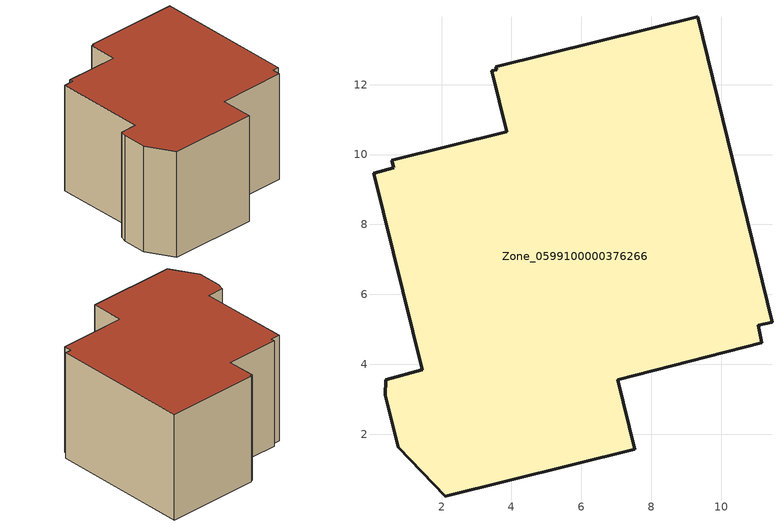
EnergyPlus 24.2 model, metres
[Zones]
Zone_0599100000376266
 floor ground (C_G): 0.41,3.56 1.44,3.84 0.05,9.47 0.63,9.63 0.58,9.83 3.87,10.65 3.44,12.39 3.58,12.42 3.56,12.51 9.32,13.94 11.45,5.2 11.05,5.11 11.17,4.62 7.04,3.56 7.53,1.57 2.1,0.23 0.76,1.63 0.39,3.11 z0
 wall outside (C_F): 3.58,12.42 3.44,12.39 3.87,10.65 0.58,9.83 0.63,9.63 0.05,9.47 1.44,3.84 0.41,3.56 0.39,3.11 0.76,1.63 2.1,0.23 7.53,1.57 7.04,3.56 11.17,4.62 11.05,5.11 11.45,5.2 9.32,13.94 3.56,12.51 3.58,12.42 z0:7
 roof outside (C_R): 11.17,4.62 11.05,5.11 11.45,5.2 9.32,13.94 3.56,12.51 3.58,12.42 3.44,12.39 3.87,10.65 0.58,9.83 0.63,9.63 0.05,9.47 1.44,3.84 0.41,3.56 0.39,3.11 0.76,1.63 2.1,0.23 7.53,1.57 7.04,3.56 z7
[BUILDING]
Pand.0599100000376266: North Axis=0; Terrain=City; Loads Convergence Tolerance Value=0.04; Temperature Convergence Tolerance Value=0.4; Solar Distribution=FullExterior; Maximum Number of Warmup Days=25; Minimum Number of Warmup Days=1
[Site:Location]
Rotterdam.The.Hague.AP_ZH_NLD Design_Conditions: Latitude=51.96; Longitude=4.45; Time Zone=1; Elevation=-4.5
[SITE:GROUNDTEMPERATURE:BUILDINGSURFACE]
18, 18, 18, 18, 18, 18, 18, 18, 18, 18, 18, 18
[MATERIAL] Thermal Absorptance=0.9; Solar Absorptance=0.7; Visible Absorptance=0.7
Name | Roughness | Thickness | Conductivity | Density | Specific Heat
G.D.1992-2005 | MediumSmooth | 0.15 | 0.06 | 540 | 1210
F.D.1992-2005 | Rough | 0.3 | 0.12 | 1920 | 840
R.D.1992-2005 | MediumRough | 0.2 | 0.08 | 1500 | 1000
[CONSTRUCTION]
C_G: G.D.1992-2005
C_F: F.D.1992-2005
C_R: R.D.1992-2005
[ZONE]
Zone_0599100000376266: Type=1; Multiplier=1; Ceiling Height=Autocalculate; Volume=Autocalculate; Floor Area=autocalculate; Part of Total Floor Area=Yes
[ZONEINFILTRATION:DESIGNFLOWRATE]
Infil_Zone_0599100000376266: Zone or ZoneList or Space or SpaceList=Zone_0599100000376266; Schedule=AlwaysOn; Design Flow Rate Calculation Method=Flow/Area; Flow Rate per Floor Area=0.0021; Constant Term Coefficient=1; Temperature Term Coefficient=0; Velocity Term Coefficient=0; Velocity Squared Term Coefficient=0
[HVACTEMPLATE:ZONE:IDEALLOADSAIRSYSTEM]
Zone_0599100000376266: Maximum Heating Supply Air Temperature=50; Minimum Cooling Supply Air Temperature=13; Maximum Heating Supply Air Humidity Ratio=0.0156; Minimum Cooling Supply Air Humidity Ratio=0.0077; Heating Limit=NoLimit; Cooling Limit=NoLimit; Dehumidification Control Type=ConstantSensibleHeatRatio; Cooling Sensible Heat Ratio=0.7; Dehumidification Setpoint=60; Humidification Control Type=None; Humidification Setpoint=30; Outdoor Air Method=None; Outdoor Air Flow Rate per Person=0.00944; Outdoor Air Flow Rate per Zone Floor Area=0; Outdoor Air Flow Rate per Zone=0; Demand Controlled Ventilation Type=None; Outdoor Air Economizer Type=NoEconomizer; Heat Recovery Type=None; Sensible Heat Recovery Effectiveness=0.7; Latent Heat Recovery Effectiveness=0.65
[ZONECONTROL:THERMOSTAT]
ThermostatControl_Zone_0599100000376266: Zone or ZoneList=Zone_0599100000376266; Control Type Schedule=DualSetpointControlType; Control 1=Thermostat_Zone_0599100000376266; Temperature Difference Between Cutout And Setpoint=0
[THERMOSTATSETPOINT:DUALSETPOINT]
Thermostat_Zone_0599100000376266: Heating Setpoint Temperature Schedule=HeatingSetpoint_Zone_0599100000376266; Cooling Setpoint Temperature Schedule=CoolingSetpoint_Zone_0599100000376266
[SCHEDULE:COMPACT]
HeatingSetpoint_Zone_0599100000376266: Through: 12/31, For: AllDays, Until: 24:00, 21
CoolingSetpoint_Zone_0599100000376266: Through: 12/31, For: AllDays, Until: 24:00, 24
DualSetpointControlType: Through: 12/31, For: AllDays, Until: 24:00, 4
AlwaysOn: Through: 12/31, For: AllDays, Until: 24:00, 1
